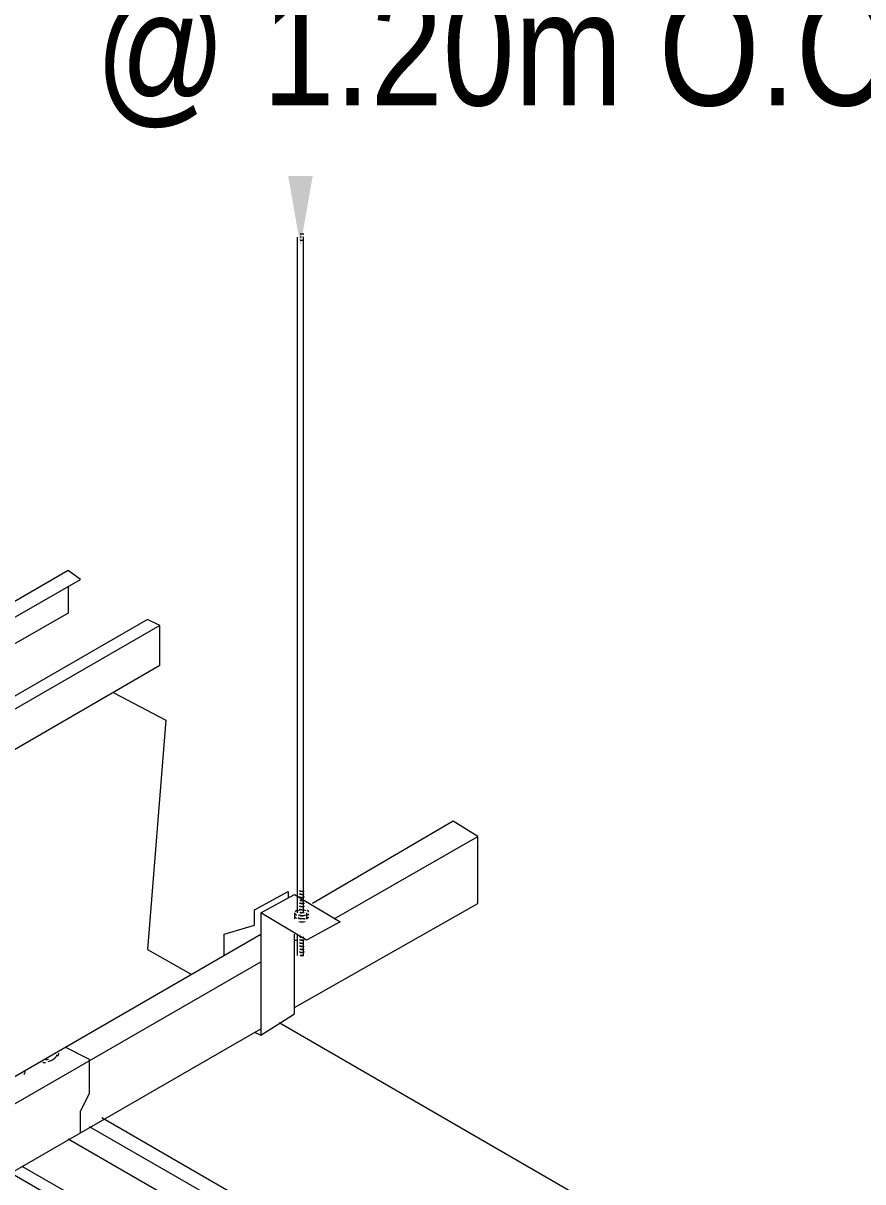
# Model space of a CAD drawing. Header units: inches. Extents: x 7263 to 7501, y 1317 to 1521.
# Drawn here: x 7485.127 to 7486.611, y 1496.474 to 1498.523 of the extents above; entities that cross this region are included whole.
import ezdxf

# ---------------------------------------------------------------- set-up
doc = ezdxf.new("R2010")
doc.units = ezdxf.units.IN
doc.header["$MEASUREMENT"] = 0
for name, color, linetype in [('Layer6', 6, 'Continuous'), ('PDF5_.00 CONTINUOUS', 7, 'Continuous'), ('PDF5_.1 CONTINUOUS', 7, 'Continuous'), ('PDF5_.13 CONTINUOUS', 7, 'Continuous')]:
    doc.layers.add(name, color=color, linetype=linetype)
doc.styles.get("Standard").update_dxf_attribs({"font": ''})
doc.styles.get('Standard').set_extended_font_data('Tw Cen MT Condensed')
doc.dimstyles.get("Standard").update_dxf_attribs({"dimtxt": 0.2, "dimasz": 0.18, "dimexe": 0.18, "dimexo": 0.0625, "dimgap": 0.09, "dimtad": 0, "dimzin": 0, "dimdsep": 46, "dimtxsty": 'Standard', "dimblk": 'ARCHTICK', "dimcen": 0.09, "dimclrd": 8, "dimclre": 8, "dimclrt": 2, "dimadec": 0, "dimazin": 0, "dimtfac": 1, "dimtofl": 0, "dimtmove": 0, "dimatfit": 3, "dimfxl": 1, "dimtolj": 1, "dimtzin": 0, "dimarcsym": 0})

# ---------------------------------------------------------------- blocks, each defined once
blk = doc.blocks.new('_ArchTick')
at = {"color": 0, "linetype": 'ByBlock', "const_width": 0.15}
blk.add_lwpolyline([(-0.5, -0.5), (0.5, 0.5)], dxfattribs=at)

msp = doc.modelspace()

# ---------------------------------------------------------------- linework, layer by layer
at = {"layer": 'PDF5_.00 CONTINUOUS', "lineweight": 0}
for points in [[(7485.6113, 1498.1444), (7485.6113, 1498.1444)], [(7485.6113, 1498.1444), (7485.6113, 1498.1444)], [(7485.6113, 1496.95), (7485.6113, 1498.1444)], [(7485.6113, 1498.139), (7485.6113, 1498.139)], [(7485.6167, 1498.1444), (7485.6167, 1498.1444)], [(7485.6167, 1498.139), (7485.6167, 1498.139)], [(7485.6221, 1498.1444), (7485.6221, 1498.1444)], [(7485.4816, 1496.8744), (7485.4816, 1496.9122), (7485.5356, 1496.9284), (7485.5356, 1496.9554), (7485.5951, 1496.9879), (7485.5951, 1496.9771)], [(7485.6113, 1496.9933), (7485.6113, 1496.9933)], [(7485.6113, 1496.9933), (7485.6113, 1496.9933)], [(7485.6113, 1496.9879), (7485.6113, 1496.9879)], [(7485.6113, 1496.9879), (7485.6113, 1496.9879)], [(7485.6113, 1496.9879), (7485.6113, 1496.9879)], [(7485.6113, 1496.9879), (7485.6113, 1496.9879)], [(7485.6167, 1496.9933), (7485.6167, 1496.9933)], [(7485.6167, 1496.9933), (7485.6167, 1496.9933)], [(7485.6167, 1496.9879), (7485.6167, 1496.9879)], [(7485.6167, 1496.9879), (7485.6167, 1496.9879)], [(7485.6167, 1496.9879), (7485.6167, 1496.9879)], [(7485.6167, 1496.9879), (7485.6167, 1496.9879)], [(7485.6221, 1496.9933), (7485.6221, 1496.9933)], [(7485.6221, 1496.9933), (7485.6221, 1496.9933)], [(7485.6221, 1496.9879), (7485.6221, 1496.9879)], [(7485.6221, 1496.9879), (7485.6221, 1496.9879)], [(7485.6221, 1496.9879), (7485.6221, 1496.9879)], [(7485.6221, 1496.9879), (7485.6221, 1496.9879)], [(7485.5464, 1496.95), (7485.6059, 1496.9825), (7485.6869, 1496.9338), (7485.6275, 1496.9014), (7485.5464, 1496.95), (7485.5464, 1496.7339)], [(7485.6113, 1496.9825), (7485.6113, 1496.9825)], [(7485.6113, 1496.9825), (7485.6113, 1496.9825)], [(7485.6113, 1496.9825), (7485.6113, 1496.9825)], [(7485.6113, 1496.9825), (7485.6113, 1496.9825)], [(7485.6113, 1496.9771), (7485.6113, 1496.9771)], [(7485.6113, 1496.9771), (7485.6113, 1496.9771)], [(7485.6113, 1496.9717), (7485.6113, 1496.9717)], [(7485.6113, 1496.9717), (7485.6113, 1496.9717)], [(7485.6113, 1496.9717), (7485.6113, 1496.9717)], [(7485.6113, 1496.9717), (7485.6113, 1496.9717)], [(7485.6113, 1496.9717), (7485.6113, 1496.9717)], [(7485.6113, 1496.9717), (7485.6113, 1496.9717)], [(7485.6113, 1496.9662), (7485.6113, 1496.9662)], [(7485.6113, 1496.9662), (7485.6113, 1496.9662)], [(7485.6113, 1496.9662), (7485.6113, 1496.9662)], [(7485.6113, 1496.9662), (7485.6113, 1496.9662)], [(7485.6167, 1496.9825), (7485.6167, 1496.9825)], [(7485.6167, 1496.9825), (7485.6167, 1496.9825)], [(7485.6167, 1496.9825), (7485.6167, 1496.9825)], [(7485.6167, 1496.9825), (7485.6167, 1496.9825)], [(7485.6167, 1496.9825), (7485.6167, 1496.9825)], [(7485.6167, 1496.9825), (7485.6167, 1496.9825)], [(7485.6167, 1496.9771), (7485.6167, 1496.9771)], [(7485.6167, 1496.9771), (7485.6167, 1496.9771)], [(7485.6167, 1496.9771), (7485.6167, 1496.9771)], [(7485.6167, 1496.9717), (7485.6167, 1496.9717)], [(7485.6167, 1496.9717), (7485.6167, 1496.9717)], [(7485.6167, 1496.9717), (7485.6167, 1496.9717)], [(7485.6167, 1496.9717), (7485.6167, 1496.9717)], [(7485.6167, 1496.9662), (7485.6167, 1496.9662)], [(7485.6167, 1496.9662), (7485.6167, 1496.9662)], [(7485.6167, 1496.9662), (7485.6167, 1496.9662)], [(7485.6167, 1496.9662), (7485.6167, 1496.9662)], [(7485.6167, 1496.9662), (7485.6167, 1496.9662)], [(7485.6221, 1496.9825), (7485.6221, 1496.9825)], [(7485.6221, 1496.9825), (7485.6221, 1496.9825)], [(7485.6221, 1496.9825), (7485.6221, 1496.9825)], [(7485.6221, 1496.9825), (7485.6221, 1496.9825)], [(7485.6221, 1496.9771), (7485.6221, 1496.9771)], [(7485.6221, 1496.9771), (7485.6221, 1496.9771)], [(7485.6221, 1496.9771), (7485.6221, 1496.9771)], [(7485.6221, 1496.9771), (7485.6221, 1496.9771)], [(7485.6221, 1496.9717), (7485.6221, 1496.9717)], [(7485.6221, 1496.9717), (7485.6221, 1496.9717)], [(7485.6221, 1496.9717), (7485.6221, 1496.9717)], [(7485.6221, 1496.9717), (7485.6221, 1496.9717)], [(7485.6221, 1496.9717), (7485.6221, 1496.9717)], [(7485.6221, 1496.9717), (7485.6221, 1496.9717)], [(7485.6221, 1496.9662), (7485.6221, 1496.9662)], [(7485.6221, 1496.9662), (7485.6221, 1496.9662)], [(7485.6221, 1496.9662), (7485.6221, 1496.9662)], [(7485.6221, 1496.9662), (7485.6221, 1496.9662)], [(7485.6059, 1496.95), (7485.6059, 1496.9392)], [(7485.6059, 1496.95), (7485.6059, 1496.95)], [(7485.6059, 1496.95), (7485.6059, 1496.95)], [(7485.6113, 1496.9608), (7485.6113, 1496.9608)], [(7485.6113, 1496.9608), (7485.6113, 1496.9608)], [(7485.6113, 1496.9554), (7485.6113, 1496.9554)], [(7485.6113, 1496.9554), (7485.6113, 1496.9554)], [(7485.6113, 1496.9554), (7485.6113, 1496.9554)], [(7485.6113, 1496.9554), (7485.6113, 1496.9554)], [(7485.6113, 1496.95), (7485.6113, 1496.95)], [(7485.6113, 1496.95), (7485.6113, 1496.95)], [(7485.6113, 1496.95), (7485.6113, 1496.95)], [(7485.6113, 1496.95), (7485.6113, 1496.95)], [(7485.6113, 1496.95), (7485.6113, 1496.95)], [(7485.6113, 1496.95), (7485.6113, 1496.95)], [(7485.6167, 1496.9608), (7485.6167, 1496.9608)], [(7485.6167, 1496.9608), (7485.6167, 1496.9608)], [(7485.6167, 1496.9608), (7485.6167, 1496.9608)], [(7485.6167, 1496.9608), (7485.6167, 1496.9608)], [(7485.6167, 1496.9554), (7485.6167, 1496.9554)], [(7485.6167, 1496.9554), (7485.6167, 1496.9554)], [(7485.6167, 1496.9554), (7485.6167, 1496.9554)], [(7485.6167, 1496.9554), (7485.6167, 1496.9554)], [(7485.6167, 1496.95), (7485.6167, 1496.95)], [(7485.6167, 1496.95), (7485.6167, 1496.95)], [(7485.6167, 1496.95), (7485.6167, 1496.95)], [(7485.6167, 1496.95), (7485.6167, 1496.95)], [(7485.6221, 1496.9608), (7485.6221, 1496.9608)], [(7485.6221, 1496.9608), (7485.6221, 1496.9608)], [(7485.6221, 1496.9608), (7485.6221, 1496.9608)], [(7485.6221, 1496.9608), (7485.6221, 1496.9608)], [(7485.6221, 1496.9554), (7485.6221, 1496.9554)], [(7485.6221, 1496.9554), (7485.6221, 1496.9554)], [(7485.6221, 1496.9554), (7485.6221, 1496.9554)], [(7485.6221, 1496.9554), (7485.6221, 1496.9554)], [(7485.6221, 1496.95), (7485.6221, 1496.95)], [(7485.6221, 1496.95), (7485.6221, 1496.95)], [(7485.6221, 1496.95), (7485.6221, 1496.95)], [(7485.6221, 1496.95), (7485.6221, 1496.95)], [(7485.6221, 1496.95), (7485.6221, 1496.95)], [(7485.6221, 1496.95), (7485.6221, 1496.95)], [(7485.6275, 1496.95), (7485.6275, 1496.95)], [(7485.6275, 1496.95), (7485.6275, 1496.95)], [(7485.6059, 1496.9392), (7485.6059, 1496.9392)], [(7485.6275, 1496.9392), (7485.6275, 1496.9392)], [(7485.5356, 1496.7393), (7485.5464, 1496.7339), (7485.6059, 1496.7717), (7485.6059, 1496.9122)], [(7485.6113, 1496.8744), (7485.6113, 1496.9122)], [(7485.6113, 1496.9122), (7485.6113, 1496.9122)], [(7485.6113, 1496.9122), (7485.6113, 1496.9122)], [(7485.6113, 1496.9068), (7485.6113, 1496.9068)], [(7485.6113, 1496.9068), (7485.6113, 1496.9068)], [(7485.6167, 1496.9122), (7485.6167, 1496.9122)], [(7485.6167, 1496.9068), (7485.6167, 1496.9068)], [(7485.6167, 1496.9068), (7485.6167, 1496.9068)], [(7485.6167, 1496.9068), (7485.6167, 1496.9068)], [(7485.6167, 1496.9068), (7485.6167, 1496.9068)], [(7485.6059, 1496.9014), (7485.6113, 1496.9014)], [(7485.6113, 1496.9014), (7485.6113, 1496.9014)], [(7485.6113, 1496.9014), (7485.6113, 1496.9014)], [(7485.6113, 1496.9014), (7485.6113, 1496.9014)], [(7485.6113, 1496.9014), (7485.6113, 1496.9014)], [(7485.6113, 1496.896), (7485.6113, 1496.896)], [(7485.6113, 1496.896), (7485.6113, 1496.896)], [(7485.6113, 1496.896), (7485.6113, 1496.896)], [(7485.6113, 1496.896), (7485.6113, 1496.896)], [(7485.6113, 1496.896), (7485.6113, 1496.896)], [(7485.6113, 1496.896), (7485.6113, 1496.896)], [(7485.6113, 1496.8906), (7485.6113, 1496.8906)], [(7485.6113, 1496.8906), (7485.6113, 1496.8906)], [(7485.6113, 1496.8906), (7485.6113, 1496.8906)], [(7485.6113, 1496.8906), (7485.6113, 1496.8906)], [(7485.6113, 1496.8852), (7485.6113, 1496.8852)], [(7485.6113, 1496.8852), (7485.6113, 1496.8852)], [(7485.6113, 1496.8852), (7485.6113, 1496.8852)], [(7485.6113, 1496.8852), (7485.6113, 1496.8852)], [(7485.6167, 1496.9014), (7485.6167, 1496.9014)], [(7485.6167, 1496.9014), (7485.6167, 1496.9014)], [(7485.6167, 1496.9014), (7485.6167, 1496.9014)], [(7485.6167, 1496.9014), (7485.6167, 1496.9014)], [(7485.6167, 1496.896), (7485.6167, 1496.896)], [(7485.6167, 1496.896), (7485.6167, 1496.896)], [(7485.6167, 1496.896), (7485.6167, 1496.896)], [(7485.6167, 1496.896), (7485.6167, 1496.896)], [(7485.6167, 1496.8906), (7485.6167, 1496.8906)], [(7485.6167, 1496.8906), (7485.6167, 1496.8906)], [(7485.6167, 1496.8906), (7485.6167, 1496.8906)], [(7485.6167, 1496.8906), (7485.6167, 1496.8906)], [(7485.6167, 1496.8852), (7485.6167, 1496.8852)], [(7485.6167, 1496.8852), (7485.6167, 1496.8852)], [(7485.6167, 1496.8852), (7485.6167, 1496.8852)], [(7485.6167, 1496.8852), (7485.6167, 1496.8852)], [(7485.6167, 1496.8852), (7485.6167, 1496.8852)], [(7485.6167, 1496.8852), (7485.6167, 1496.8852)], [(7485.6221, 1496.9014), (7485.6221, 1496.9014)], [(7485.6221, 1496.9014), (7485.6221, 1496.9014)], [(7485.6221, 1496.9014), (7485.6221, 1496.9014)], [(7485.6221, 1496.9014), (7485.6221, 1496.9014)], [(7485.6221, 1496.896), (7485.6221, 1496.896)], [(7485.6221, 1496.896), (7485.6221, 1496.896)], [(7485.6221, 1496.896), (7485.6221, 1496.896)], [(7485.6221, 1496.896), (7485.6221, 1496.896)], [(7485.6221, 1496.896), (7485.6221, 1496.896)], [(7485.6221, 1496.896), (7485.6221, 1496.896)], [(7485.6221, 1496.8906), (7485.6221, 1496.8906)], [(7485.6221, 1496.8906), (7485.6221, 1496.8906)], [(7485.6221, 1496.8906), (7485.6221, 1496.8906)], [(7485.6221, 1496.8906), (7485.6221, 1496.8906)], [(7485.6221, 1496.8852), (7485.6221, 1496.8852)], [(7485.6221, 1496.8852), (7485.6221, 1496.8852)], [(7485.6221, 1496.8852), (7485.6221, 1496.8852)], [(7485.6221, 1496.8852), (7485.6221, 1496.8852)], [(7485.6113, 1496.8798), (7485.6113, 1496.8798)], [(7485.6113, 1496.8798), (7485.6113, 1496.8798)], [(7485.6167, 1496.8798), (7485.6167, 1496.8798)], [(7485.6167, 1496.8798), (7485.6167, 1496.8798)], [(7485.6221, 1496.8798), (7485.6221, 1496.8798)], [(7485.6221, 1496.8798), (7485.6221, 1496.8798)], [(7485.6221, 1496.8798), (7485.6221, 1496.8798)], [(7485.6221, 1496.8798), (7485.6221, 1496.8798)], [(7485.6221, 1496.8744), (7485.6221, 1496.8744)], [(7485.6221, 1496.8744), (7485.6221, 1496.8744)], [(7485.1844, 1496.7014), (7485.1844, 1496.7014)], [(7485.1844, 1496.7014), (7485.1844, 1496.7014)], [(7485.2276, 1496.5609), (7485.2276, 1496.5988), (7485.2438, 1496.6312), (7485.2438, 1496.6906), (7485.2006, 1496.7123)], [(7485.1627, 1496.6906), (7485.1627, 1496.6906)], [(7485.1627, 1496.6906), (7485.1627, 1496.6906)]]:
    msp.add_lwpolyline(points, dxfattribs=at)
for points in [[(7485.6234, 1496.9511, -0.072257), (7485.6225, 1496.9504, -0.058996), (7485.6194, 1496.95, -0.058994), (7485.6175, 1496.9503, -0.072257), (7485.6163, 1496.9504, 0.058994), (7485.6194, 1496.95, 0.058996), (7485.6234, 1496.9511, -0.072257), (7485.6221, 1496.95), (7485.6221, 1498.1444)], [(7485.6224, 1498.1495, 0.040304), (7485.6194, 1498.1498, 0.040304), (7485.6164, 1498.1495)], [(7485.6164, 1498.1392, 0.040304), (7485.6194, 1498.139, 0.040304), (7485.6224, 1498.1392)], [(7485.6213, 1496.9881, 0.072257), (7485.6234, 1496.989, -0.072257), (7485.6225, 1496.9882, -0.058996), (7485.6194, 1496.9879, -0.058994), (7485.6153, 1496.989, 0.072257), (7485.6175, 1496.9881, -0.072257), (7485.6153, 1496.989)], [(7485.6213, 1496.9827, 0.072257), (7485.6234, 1496.9835, -0.072257), (7485.6225, 1496.9828, -0.058996), (7485.6194, 1496.9825, -0.058994), (7485.6153, 1496.9835, 0.072257), (7485.6175, 1496.9827, 0.058994), (7485.6194, 1496.9825, 0.058996), (7485.6225, 1496.9828, -0.058996), (7485.6194, 1496.9825, -0.058994), (7485.6163, 1496.9828, -0.072257), (7485.6153, 1496.9835)], [(7485.6213, 1496.9665, 0.072257), (7485.6234, 1496.9673, -0.072257), (7485.6225, 1496.9666, -0.058996), (7485.6194, 1496.9662, -0.058994), (7485.6153, 1496.9673, 0.072257), (7485.6175, 1496.9665, -0.072257), (7485.6153, 1496.9673, 0.058994), (7485.6194, 1496.9662, 0.058996), (7485.6225, 1496.9666, -0.058996), (7485.6194, 1496.9662, -0.058994), (7485.6163, 1496.9666)], [(7485.6234, 1496.9781, -0.072257), (7485.6213, 1496.9773, 0.072257), (7485.6234, 1496.9781, -0.058996), (7485.6194, 1496.9771, 0.058996), (7485.6234, 1496.9781)], [(7485.6126, 1496.9464, 0.07239), (7485.6163, 1496.945, 0.058994), (7485.6194, 1496.9446, 0.058996), (7485.6225, 1496.945, 0.07239), (7485.6261, 1496.9464)], [(7485.6234, 1496.9619, -0.072257), (7485.6213, 1496.9611, 0.072257), (7485.6234, 1496.9619, -0.072257), (7485.6225, 1496.9612, -0.058996), (7485.6194, 1496.9608, -0.058994), (7485.6153, 1496.9619, 0.072257), (7485.6175, 1496.9611, -0.072257), (7485.6153, 1496.9619, 0.058994), (7485.6194, 1496.9608, 0.058996), (7485.6234, 1496.9619)], [(7485.6261, 1496.9536, 0.05338), (7485.6235, 1496.9548, -0.058996), (7485.6194, 1496.9554, -0.058994), (7485.6163, 1496.9558, -0.072257), (7485.6153, 1496.9565, 0.058994), (7485.6194, 1496.9554, 0.058996), (7485.6225, 1496.9558, -0.072257), (7485.6213, 1496.9557, 0.072257), (7485.6234, 1496.9565)], [(7485.6234, 1496.9457, -0.072257), (7485.6225, 1496.945, -0.058996), (7485.6194, 1496.9446, -0.058994), (7485.6153, 1496.9457, 0.072257), (7485.6175, 1496.9449)], [(7485.6275, 1496.95), (7485.6275, 1496.9392, 0.106759), (7485.6314, 1496.9426)], [(7485.6225, 1496.9396, 0.07239), (7485.625, 1496.9399, -0.058606), (7485.6194, 1496.9392, -0.058608), (7485.6126, 1496.941, 0.07239), (7485.6163, 1496.9396)], [(7485.6137, 1496.9345, 0.058608), (7485.6194, 1496.9338, 0.058606), (7485.625, 1496.9345)], [(7485.6163, 1496.9072, 0.058994), (7485.6194, 1496.9068, -0.058994), (7485.6153, 1496.9079, 0.072257), (7485.6175, 1496.907, -0.072257), (7485.6163, 1496.9072)], [(7485.6225, 1496.8747, -0.058996), (7485.6194, 1496.8744, -0.058994), (7485.6175, 1496.8746, -0.072257), (7485.6163, 1496.8747, 0.058994), (7485.6194, 1496.8744, 0.058996), (7485.6225, 1496.8747, -0.072257), (7485.6221, 1496.8744), (7485.6221, 1496.9014, -0.072257), (7485.6213, 1496.9016, -0.058996), (7485.6194, 1496.9014, -0.058994), (7485.6163, 1496.9018, -0.072257), (7485.6153, 1496.9025, 0.072257), (7485.6175, 1496.9016, 0.058994), (7485.6194, 1496.9014, 0.058996), (7485.6225, 1496.9018, -0.072257), (7485.6213, 1496.9016, 0.072257), (7485.6234, 1496.9025)], [(7485.6225, 1496.8964, -0.058996), (7485.6194, 1496.896, -0.058994), (7485.6153, 1496.8971, 0.072257), (7485.6175, 1496.8962, -0.072257), (7485.6163, 1496.8964, 0.058994), (7485.6194, 1496.896, 0.058996), (7485.6225, 1496.8964, -0.072257), (7485.6213, 1496.8962, 0.072257), (7485.6225, 1496.8964)], [(7485.6213, 1496.8908, 0.072257), (7485.6234, 1496.8917, -0.072257), (7485.6225, 1496.891, -0.058996), (7485.6194, 1496.8906, -0.058994), (7485.6153, 1496.8917, 0.072257), (7485.6175, 1496.8908, 0.058994), (7485.6194, 1496.8906, 0.058996), (7485.6213, 1496.8908)], [(7485.6234, 1496.8809, -0.072257), (7485.6213, 1496.88, 0.072257), (7485.6234, 1496.8809, -0.058996), (7485.6194, 1496.8798, 0.058996), (7485.6234, 1496.8809)], [(7485.1709, 1496.6869, 0.052772), (7485.1776, 1496.6899, 0.052409), (7485.1836, 1496.6943, 0.06707), (7485.1867, 1496.6993)]]:
    msp.add_lwpolyline(points, format="xyb", dxfattribs=at)
at = {"layer": 'PDF5_.00 CONTINUOUS', "lineweight": 13}
for points in [[(7485.6113, 1496.9771), (7485.6113, 1496.9771)], [(7485.6113, 1496.9771), (7485.6113, 1496.9771)], [(7485.6167, 1496.9771), (7485.6167, 1496.9771)], [(7485.6167, 1496.9662), (7485.6167, 1496.9662)], [(7485.6113, 1496.9608), (7485.6113, 1496.9608)], [(7485.6113, 1496.9608), (7485.6113, 1496.9608)], [(7485.6113, 1496.8798), (7485.6113, 1496.8798)], [(7485.6113, 1496.8798), (7485.6113, 1496.8798)], [(7485.6167, 1496.8798), (7485.6167, 1496.8798)]]:
    msp.add_lwpolyline(points, dxfattribs=at)
at = {"layer": 'PDF5_.00 CONTINUOUS', "lineweight": 0}
for points in [[(7485.6153, 1496.9781, 0.072257), (7485.6175, 1496.9773, -0.072257)], [(7485.6194, 1496.9717, -0.058994), (7485.6175, 1496.9719, -0.072257), (7485.6163, 1496.972, 0.058994), (7485.6194, 1496.9717, 0.058996), (7485.6225, 1496.972, -0.058996)], [(7485.6194, 1496.8852, -0.058994), (7485.6175, 1496.8854, -0.072257), (7485.6163, 1496.8856, 0.058994), (7485.6194, 1496.8852, 0.058996), (7485.6225, 1496.8856, -0.058996)], [(7485.6153, 1496.8809, 0.072257), (7485.6175, 1496.88, -0.072257)]]:
    msp.add_lwpolyline(points, format="xyb", close=True, dxfattribs=at)
at = {"layer": 'PDF5_.00 CONTINUOUS', "lineweight": 9}
for points in [[(7485.6113, 1496.9068), (7485.6113, 1496.9068)], [(7485.6113, 1496.9068), (7485.6113, 1496.9068)], [(7485.6167, 1496.9068), (7485.6167, 1496.9068)], [(7485.6113, 1496.8744), (7485.6113, 1496.8744)], [(7485.6113, 1496.8744), (7485.6113, 1496.8744)], [(7485.6167, 1496.8798), (7485.6167, 1496.8798)]]:
    msp.add_lwpolyline(points, dxfattribs=at)
at = {"layer": 'PDF5_.00 CONTINUOUS', "lineweight": 0}
for centre, radius, start, end in [((7485.6194, 1498.1416), 0.00821, 99.3063, 111.326), ((7485.6194, 1498.1526), 0.00821, 248.674, 260.6937), ((7485.6194, 1498.1416), 0.00821, 68.6754, 80.6933), ((7485.6194, 1498.1526), 0.00821, 279.3067, 291.3246), ((7485.6194, 1496.9852), 0.00812, 240.0114, 256.5428), ((7485.6194, 1496.9798), 0.00812, 240.0114, 256.5428), ((7485.6194, 1496.9905), 0.0134, 256.5143, 270.0191), ((7485.6194, 1496.9905), 0.0134, 256.5143, 270.0191), ((7485.6194, 1496.9852), 0.00812, 283.4572, 299.9886), ((7485.6194, 1496.9798), 0.00812, 283.4572, 299.9886), ((7485.6194, 1496.9798), 0.00812, 283.4572, 299.9886), ((7485.614, 1496.9473), 0.0081, 119.9966, 144.3716), ((7485.614, 1496.9527), 0.0081, 215.6284, 240.0034), ((7485.6193, 1496.942), 0.0134, 109.5589, 120.0249), ((7485.6194, 1496.969), 0.00812, 240.0114, 256.5428), ((7485.6194, 1496.9636), 0.00812, 240.0114, 256.5428), ((7485.6194, 1496.9582), 0.00812, 240.0114, 256.5428), ((7485.6248, 1496.9473), 0.0081, 35.6284, 60.0034), ((7485.6248, 1496.9527), 0.0081, 299.9966, 324.3716), ((7485.614, 1496.9473), 0.0081, 215.6284, 240.0034), ((7485.6194, 1496.9095), 0.00812, 240.0114, 256.5428), ((7485.6194, 1496.9202), 0.0134, 269.9807, 283.4859), ((7485.6194, 1496.9193), 0.0125, 270.0037, 272.0356), ((7485.6194, 1496.9149), 0.00806, 283.4544, 290.44), ((7485.6194, 1496.8987), 0.00812, 240.0114, 256.5428), ((7485.6194, 1496.8933), 0.00812, 240.0114, 256.5428), ((7485.6194, 1496.8986), 0.0134, 256.5143, 270.0191), ((7485.6194, 1496.8986), 0.0134, 269.9807, 283.4859), ((7485.6194, 1496.8933), 0.00812, 283.4572, 299.9886), ((7485.6194, 1496.8933), 0.00812, 283.4572, 299.9886), ((7485.6194, 1496.8879), 0.00812, 240.0114, 256.5428), ((7485.6194, 1496.8932), 0.0134, 256.5143, 270.0191), ((7485.6194, 1496.8932), 0.0134, 256.5143, 270.0191), ((7485.6194, 1496.8879), 0.00812, 283.4572, 299.9886), ((7485.1763, 1496.7041), 0.0135, 327.2318, 351.1891), ((7485.1654, 1496.6987), 0.0135, 248.7992, 272.7637), ((7485.1654, 1496.7096), 0.019, 272.7684, 287.9435), ((7485.1168, 1496.6717), 0.0135, 327.2318, 351.1891)]:
    msp.add_arc(centre, radius, start, end, dxfattribs=at)
at = {"layer": 'PDF5_.00 CONTINUOUS', "transparency": 33554559}
msp.add_solid([(7485.6383, 1498.2525), (7485.6167, 1498.1282), (7485.5951, 1498.2525)], dxfattribs=at)
at = {"layer": 'PDF5_.1 CONTINUOUS', "lineweight": 9}
for points in [[(7485.287, 1497.3391), (7485.3789, 1497.2905), (7485.3465, 1496.8852), (7485.4221, 1496.842)], [(7486.6867, 1495.7665), (7486.9894, 1495.9395), (7485.5789, 1496.7555)]]:
    msp.add_lwpolyline(points, dxfattribs=at)
at = {"layer": 'PDF5_.13 CONTINUOUS', "color": 4, "lineweight": 13}
for points in [[(7484.417, 1497.0743), (7485.2276, 1497.5391), (7485.206, 1497.5553), (7484.3953, 1497.0851)], [(7485.206, 1497.5283), (7485.206, 1497.4796), (7484.4602, 1497.0527)], [(7485.3681, 1497.458), (7485.3465, 1497.4688), (7484.5413, 1497.0041)], [(7484.6223, 1496.9554), (7485.3681, 1497.3878), (7485.3681, 1497.458), (7484.5629, 1496.9933)], [(7485.6761, 1496.9392), (7485.9301, 1497.0851), (7485.8869, 1497.1122), (7485.6383, 1496.9662)], [(7485.6059, 1496.7825), (7485.9301, 1496.9662), (7485.9301, 1497.0851)], [(7483.9198, 1495.9719), (7485.5464, 1496.9122)], [(7483.963, 1495.9503), (7485.5464, 1496.8636)], [(7483.8873, 1495.7881), (7485.5464, 1496.7447)], [(7485.2654, 1496.588), (7487.1893, 1495.4747), (7487.1893, 1495.4044), (7485.206, 1496.5501)], [(7487.1893, 1495.4747), (7487.1677, 1495.4639), (7485.2438, 1496.5717)], [(7485.1033, 1496.4907), (7487.0272, 1495.3774), (7487.0488, 1495.3936), (7485.1249, 1496.5015)]]:
    msp.add_lwpolyline(points, dxfattribs=at)

# ---------------------------------------------------------------- texts
at = {"layer": 'Layer6', "color": 2, "insert": (7485.2535, 1498.6238), "char_height": 0.2, "attachment_point": 4}
msp.add_mtext('MAIN CHANNEL SPACED\\P@ 1.20m O.C.', dxfattribs=at)

# ---------------------------------------------------------------- leaders
at = {"layer": 'Layer6', "annotation_type": 0, "has_hookline": 1, "hookline_direction": 0}
for points, text_width in [([(7481.9748, 1497.338), (7481.9748, 1499.7995), (7485.1635, 1499.7995)], 3.6952), ([(7484.7331, 1496.442), (7484.7331, 1498.6238), (7485.1635, 1498.6238)], 3.581)]:
    msp.add_leader(points, dimstyle='Standard', dxfattribs=dict(at, text_width=text_width))

doc.saveas('drawing.dxf')
